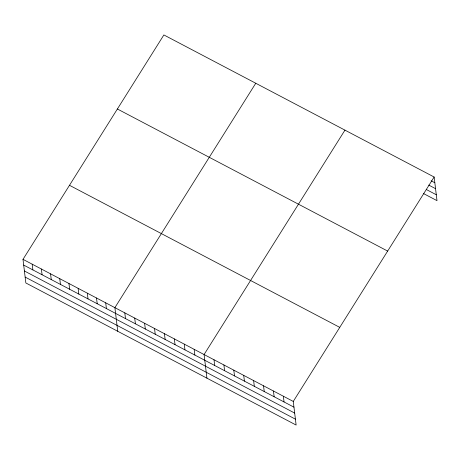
<?xml version="1.0" encoding="UTF-8"?>
<svg xmlns="http://www.w3.org/2000/svg" width="460" height="460" viewBox="0 0 460 460"><rect width="100%" height="100%" fill="white"/><g stroke="black" fill="none" stroke-linecap="round" stroke-linejoin="round"><path stroke-width="0.69" d="M434.142 177.025L293.267 401.43L296.125 425.057L25.858 282.975L23 259.354L163.875 34.943L434.142 177.025L437 200.646L423.372 193.482M255.766 83.248L114.891 307.659L117.748 331.286M344.954 130.14L204.079 354.545L206.937 378.172M431.118 180.803L434.838 182.758M428.737 185.081L435.551 188.663M426.374 189.531L436.287 194.747M117.386 108.997L387.653 251.079M69.489 185.299L339.756 327.376M23 259.354L293.267 401.43M23.696 265.086L293.963 407.169M24.409 270.992L294.676 413.068M25.145 277.075L295.412 419.152M283.36 396.221L284.05 401.959M273.447 391.011L274.143 396.75M263.54 385.802L264.236 391.541M253.627 380.592L254.322 386.331M243.719 375.383L244.415 381.122M233.806 370.173L234.502 375.912M223.899 364.964L224.595 370.702M213.992 359.754L214.682 365.493M194.172 349.335L194.862 355.074M184.259 344.126L184.954 349.865M174.352 338.916L175.041 344.655M164.439 333.707L165.134 339.445M154.531 328.497L155.227 334.236M144.618 323.288L145.314 329.026M134.711 318.078L135.407 323.817M124.804 312.869L125.494 318.608M105.702 302.829L106.398 308.562M96.514 297.999L97.209 303.732M87.325 293.169L88.015 298.902M78.137 288.339L78.827 294.072M68.948 283.504L69.638 289.242M59.754 278.674L60.45 284.412M50.565 273.844L51.261 279.582M41.377 269.014L42.073 274.752M32.188 264.184L32.884 269.916"/></g></svg>
